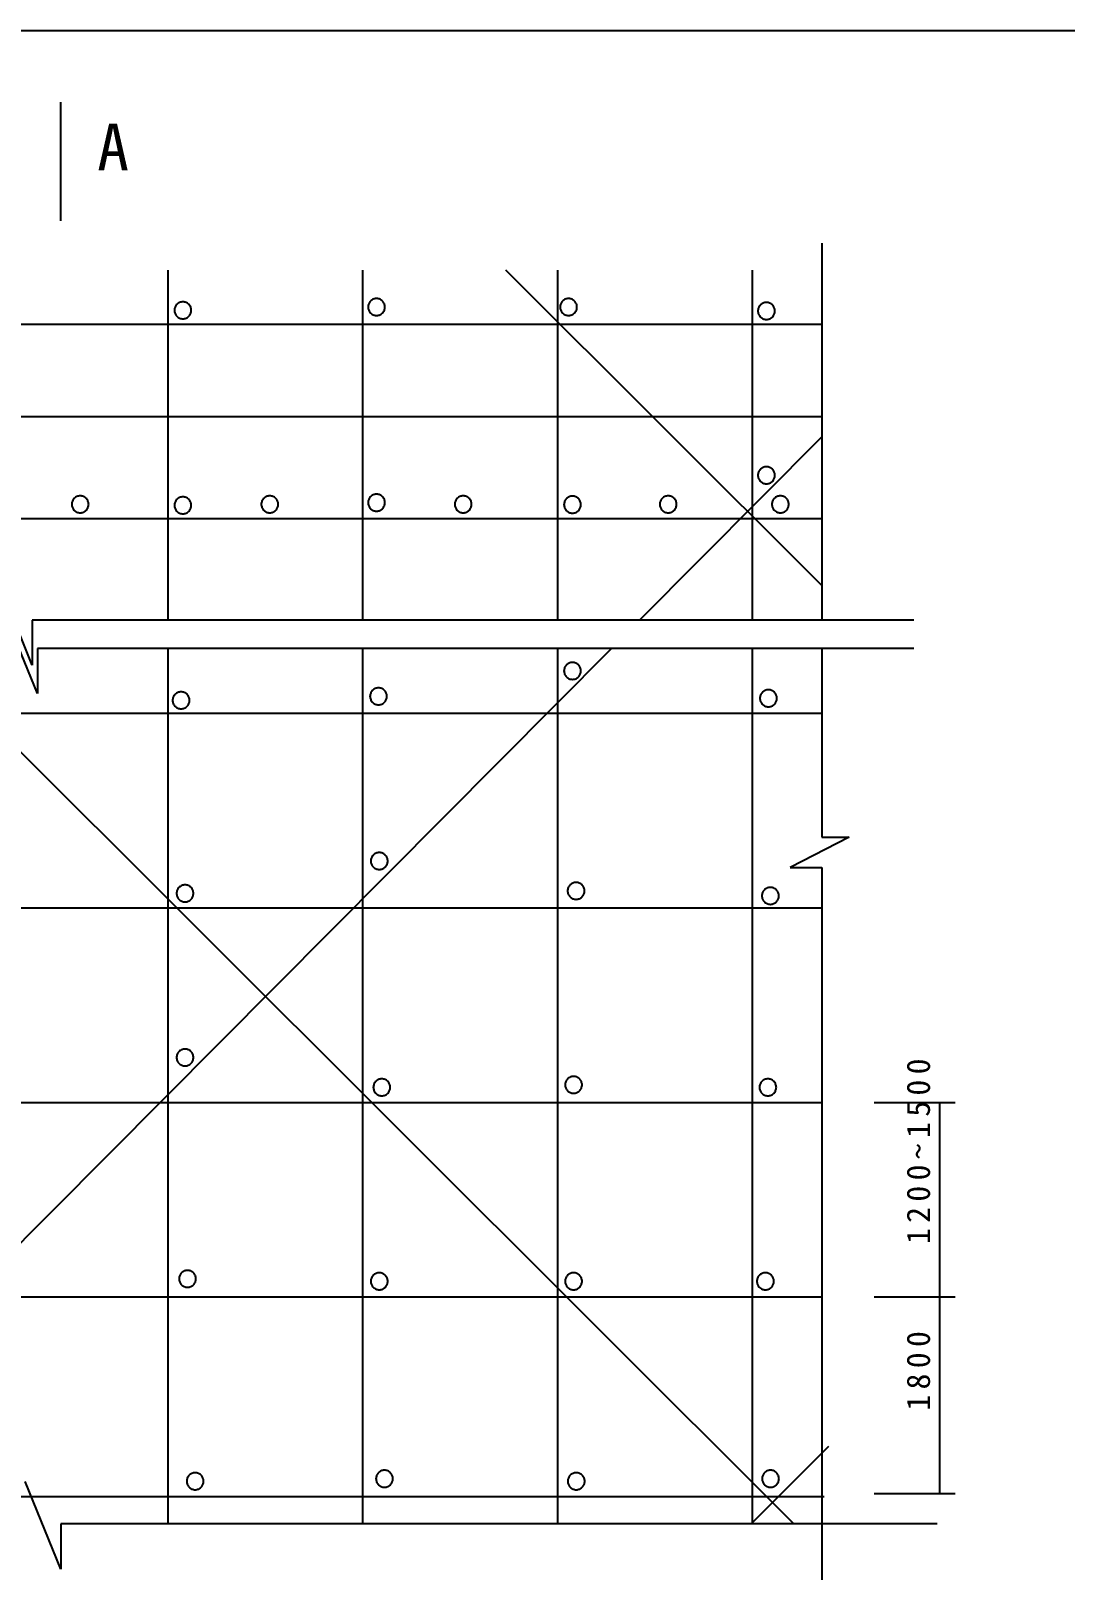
# Model space of a CAD drawing. Header units: metres. Extents: x 0 to 420, y 0 to 297.
# Drawn here: x 140.5 to 273.3, y 99.2 to 297 of the extents above; entities that cross this region are included whole.
import ezdxf

# ---------------------------------------------------------------- set-up
doc = ezdxf.new("R2010")
doc.units = ezdxf.units.M

msp = doc.modelspace()

# ---------------------------------------------------------------- linework, layer by layer
for p, q in [((420, 297), (0, 297)), ((144.26, 287.84), (144.26, 272.59)), ((242.05, 269.69), (242.05, 221.26)), ((158.08, 266.22), (158.08, 221.26)), ((183.09, 266.22), (183.09, 221.26)), ((242.05, 225.71), (201.5, 266.22)), ((208.1, 266.22), (208.1, 221.26)), ((233.11, 266.22), (233.11, 221.26)), ((18.59, 259.31), (242.05, 259.31)), ((18.59, 247.44), (242.05, 247.44)), ((218.64, 221.26), (242.05, 244.82)), ((18.59, 234.3), (242.05, 234.3)), ((140.63, 215.45), (136.08, 226.69)), ((141.32, 211.83), (136.76, 223.07)), ((253.89, 221.26), (140.63, 221.26)), ((140.63, 221.26), (140.63, 215.45)), ((238.46, 105.11), (125.63, 217.83)), ((103.43, 105.3), (215.04, 217.63)), ((253.89, 217.63), (141.32, 217.63)), ((141.32, 217.63), (141.32, 211.83)), ((158.08, 217.63), (158.08, 105.11)), ((183.09, 217.63), (183.09, 105.11)), ((208.1, 217.63), (208.1, 105.11)), ((233.11, 217.63), (233.11, 105.11)), ((242.05, 217.63), (242.05, 193.38)), ((18.59, 209.3), (242.05, 209.3)), ((245.58, 193.38), (238.02, 189.46)), ((242.05, 193.38), (245.58, 193.38)), ((238.02, 189.46), (242.05, 189.46)), ((242.05, 189.46), (242.05, 96.09)), ((18.59, 184.29), (242.05, 184.29)), ((18.59, 159.28), (242.05, 159.28)), ((248.81, 159.28), (259.21, 159.28)), ((257.21, 134.27), (257.21, 159.28)), ((18.59, 134.27), (242.05, 134.27)), ((248.81, 134.27), (259.21, 134.27)), ((248.81, 134.27), (259.21, 134.27)), ((257.21, 108.99), (257.21, 134.27)), ((233.01, 105.11), (242.95, 115.11)), ((144.32, 99.3), (139.76, 110.54)), ((248.81, 108.99), (259.21, 108.99)), ((18.94, 108.63), (242.39, 108.63)), ((256.89, 105.11), (144.32, 105.11)), ((144.32, 105.11), (144.32, 99.3))]:
    msp.add_line(p, q)
for points in [[(161.08, 261.08), (161.08, 261.18), (161.06, 261.29), (161.03, 261.39), (161, 261.49), (160.95, 261.59), (160.9, 261.68), (160.83, 261.77), (160.76, 261.84), (160.68, 261.92), (160.6, 261.98), (160.51, 262.04), (160.41, 262.08), (160.31, 262.12), (160.21, 262.14), (160.1, 262.16), (159.99, 262.16), (159.89, 262.16), (159.78, 262.14), (159.68, 262.12), (159.58, 262.08), (159.48, 262.04), (159.39, 261.98), (159.3, 261.92), (159.22, 261.84), (159.15, 261.77), (159.09, 261.68), (159.03, 261.59), (158.99, 261.49), (158.95, 261.39), (158.93, 261.29), (158.91, 261.18), (158.91, 261.08), (158.91, 260.97), (158.93, 260.86), (158.95, 260.76), (158.99, 260.66), (159.03, 260.56), (159.09, 260.47), (159.15, 260.39), (159.22, 260.31), (159.3, 260.23), (159.39, 260.17), (159.48, 260.12), (159.58, 260.07), (159.68, 260.03), (159.78, 260.01), (159.89, 259.99), (159.99, 259.99), (160.1, 259.99), (160.21, 260.01), (160.31, 260.03), (160.41, 260.07), (160.51, 260.12), (160.6, 260.17), (160.68, 260.23), (160.76, 260.31), (160.83, 260.39), (160.9, 260.47), (160.95, 260.56), (161, 260.66), (161.03, 260.76), (161.06, 260.86), (161.08, 260.97), (161.08, 261.08)], [(185.96, 261.49), (185.95, 261.6), (185.94, 261.71), (185.91, 261.81), (185.88, 261.91), (185.83, 262.01), (185.78, 262.1), (185.71, 262.18), (185.64, 262.26), (185.56, 262.34), (185.48, 262.4), (185.38, 262.45), (185.29, 262.5), (185.19, 262.54), (185.08, 262.56), (184.98, 262.58), (184.87, 262.58), (184.76, 262.58), (184.66, 262.56), (184.56, 262.54), (184.45, 262.5), (184.36, 262.45), (184.27, 262.4), (184.18, 262.34), (184.1, 262.26), (184.03, 262.18), (183.97, 262.1), (183.91, 262.01), (183.87, 261.91), (183.83, 261.81), (183.8, 261.71), (183.79, 261.6), (183.78, 261.49), (183.79, 261.39), (183.8, 261.28), (183.83, 261.18), (183.87, 261.08), (183.91, 260.98), (183.97, 260.89), (184.03, 260.8), (184.1, 260.73), (184.18, 260.65), (184.27, 260.59), (184.36, 260.54), (184.45, 260.49), (184.56, 260.45), (184.66, 260.43), (184.76, 260.41), (184.87, 260.41), (184.98, 260.41), (185.08, 260.43), (185.19, 260.45), (185.29, 260.49), (185.38, 260.54), (185.48, 260.59), (185.56, 260.65), (185.64, 260.73), (185.71, 260.8), (185.78, 260.89), (185.83, 260.98), (185.88, 261.08), (185.91, 261.18), (185.94, 261.28), (185.95, 261.39), (185.96, 261.49)], [(210.62, 261.49), (210.62, 261.6), (210.6, 261.71), (210.58, 261.81), (210.54, 261.91), (210.49, 262.01), (210.44, 262.1), (210.38, 262.18), (210.3, 262.26), (210.23, 262.34), (210.14, 262.4), (210.05, 262.45), (209.95, 262.5), (209.85, 262.54), (209.75, 262.56), (209.64, 262.58), (209.54, 262.58), (209.43, 262.58), (209.32, 262.56), (209.22, 262.54), (209.12, 262.5), (209.02, 262.45), (208.93, 262.4), (208.85, 262.34), (208.77, 262.26), (208.69, 262.18), (208.63, 262.1), (208.58, 262.01), (208.53, 261.91), (208.49, 261.81), (208.47, 261.71), (208.45, 261.6), (208.45, 261.49), (208.45, 261.39), (208.47, 261.28), (208.49, 261.18), (208.53, 261.08), (208.58, 260.98), (208.63, 260.89), (208.69, 260.8), (208.77, 260.73), (208.85, 260.65), (208.93, 260.59), (209.02, 260.54), (209.12, 260.49), (209.22, 260.45), (209.32, 260.43), (209.43, 260.41), (209.54, 260.41), (209.64, 260.41), (209.75, 260.43), (209.85, 260.45), (209.95, 260.49), (210.05, 260.54), (210.14, 260.59), (210.23, 260.65), (210.3, 260.73), (210.38, 260.8), (210.44, 260.89), (210.49, 260.98), (210.54, 261.08), (210.58, 261.18), (210.6, 261.28), (210.62, 261.39), (210.62, 261.49)], [(236.04, 260.99), (236.04, 261.1), (236.02, 261.2), (236, 261.31), (235.96, 261.41), (235.91, 261.5), (235.86, 261.6), (235.8, 261.68), (235.72, 261.76), (235.65, 261.83), (235.56, 261.9), (235.47, 261.95), (235.37, 262), (235.27, 262.03), (235.17, 262.06), (235.06, 262.07), (234.96, 262.08), (234.85, 262.07), (234.74, 262.06), (234.64, 262.03), (234.54, 262), (234.44, 261.95), (234.35, 261.9), (234.27, 261.83), (234.19, 261.76), (234.11, 261.68), (234.05, 261.6), (234, 261.5), (233.95, 261.41), (233.91, 261.31), (233.89, 261.2), (233.87, 261.1), (233.87, 260.99), (233.87, 260.89), (233.89, 260.78), (233.91, 260.68), (233.95, 260.58), (234, 260.48), (234.05, 260.39), (234.11, 260.3), (234.19, 260.22), (234.27, 260.15), (234.35, 260.09), (234.44, 260.03), (234.54, 259.99), (234.64, 259.95), (234.74, 259.93), (234.85, 259.91), (234.96, 259.9), (235.06, 259.91), (235.17, 259.93), (235.27, 259.95), (235.37, 259.99), (235.47, 260.03), (235.56, 260.09), (235.65, 260.15), (235.72, 260.22), (235.8, 260.3), (235.86, 260.39), (235.91, 260.48), (235.96, 260.58), (236, 260.68), (236.02, 260.78), (236.04, 260.89), (236.04, 260.99)], [(236.04, 239.87), (236.04, 239.98), (236.02, 240.09), (236, 240.19), (235.96, 240.29), (235.91, 240.39), (235.86, 240.48), (235.8, 240.56), (235.72, 240.64), (235.65, 240.71), (235.56, 240.78), (235.47, 240.83), (235.37, 240.88), (235.27, 240.91), (235.17, 240.94), (235.06, 240.96), (234.96, 240.96), (234.85, 240.96), (234.74, 240.94), (234.64, 240.91), (234.54, 240.88), (234.44, 240.83), (234.35, 240.78), (234.27, 240.71), (234.19, 240.64), (234.11, 240.56), (234.05, 240.48), (234, 240.39), (233.95, 240.29), (233.91, 240.19), (233.89, 240.09), (233.87, 239.98), (233.87, 239.87), (233.87, 239.77), (233.89, 239.66), (233.91, 239.56), (233.95, 239.46), (234, 239.36), (234.05, 239.27), (234.11, 239.18), (234.19, 239.1), (234.27, 239.03), (234.35, 238.97), (234.44, 238.91), (234.54, 238.87), (234.64, 238.83), (234.74, 238.81), (234.85, 238.79), (234.96, 238.79), (235.06, 238.79), (235.17, 238.81), (235.27, 238.83), (235.37, 238.87), (235.47, 238.91), (235.56, 238.97), (235.65, 239.03), (235.72, 239.1), (235.8, 239.18), (235.86, 239.27), (235.91, 239.36), (235.96, 239.46), (236, 239.56), (236.02, 239.66), (236.04, 239.77), (236.04, 239.87)], [(185.96, 236.35), (185.95, 236.46), (185.94, 236.57), (185.91, 236.67), (185.88, 236.77), (185.83, 236.87), (185.78, 236.96), (185.71, 237.04), (185.64, 237.12), (185.56, 237.19), (185.48, 237.26), (185.38, 237.31), (185.29, 237.36), (185.19, 237.39), (185.08, 237.42), (184.98, 237.44), (184.87, 237.44), (184.76, 237.44), (184.66, 237.42), (184.56, 237.39), (184.45, 237.36), (184.36, 237.31), (184.27, 237.26), (184.18, 237.19), (184.1, 237.12), (184.03, 237.04), (183.97, 236.96), (183.91, 236.87), (183.87, 236.77), (183.83, 236.67), (183.8, 236.57), (183.79, 236.46), (183.78, 236.35), (183.79, 236.25), (183.8, 236.14), (183.83, 236.04), (183.87, 235.94), (183.91, 235.84), (183.97, 235.75), (184.03, 235.66), (184.1, 235.58), (184.18, 235.51), (184.27, 235.45), (184.36, 235.39), (184.45, 235.35), (184.56, 235.31), (184.66, 235.29), (184.76, 235.27), (184.87, 235.27), (184.98, 235.27), (185.08, 235.29), (185.19, 235.31), (185.29, 235.35), (185.38, 235.39), (185.48, 235.45), (185.56, 235.51), (185.64, 235.58), (185.71, 235.66), (185.78, 235.75), (185.83, 235.84), (185.88, 235.94), (185.91, 236.04), (185.94, 236.14), (185.95, 236.25), (185.96, 236.35)], [(147.9, 236.15), (147.89, 236.25), (147.88, 236.36), (147.85, 236.46), (147.81, 236.56), (147.77, 236.66), (147.71, 236.75), (147.65, 236.84), (147.58, 236.91), (147.5, 236.99), (147.41, 237.05), (147.32, 237.1), (147.23, 237.15), (147.12, 237.19), (147.02, 237.21), (146.92, 237.23), (146.81, 237.23), (146.7, 237.23), (146.6, 237.21), (146.49, 237.19), (146.39, 237.15), (146.3, 237.1), (146.2, 237.05), (146.12, 236.99), (146.04, 236.91), (145.97, 236.84), (145.9, 236.75), (145.85, 236.66), (145.8, 236.56), (145.77, 236.46), (145.74, 236.36), (145.73, 236.25), (145.72, 236.15), (145.73, 236.04), (145.74, 235.93), (145.77, 235.83), (145.8, 235.73), (145.85, 235.63), (145.9, 235.54), (145.97, 235.45), (146.04, 235.38), (146.12, 235.3), (146.2, 235.24), (146.3, 235.19), (146.39, 235.14), (146.49, 235.1), (146.6, 235.08), (146.7, 235.06), (146.81, 235.06), (146.92, 235.06), (147.02, 235.08), (147.12, 235.1), (147.23, 235.14), (147.32, 235.19), (147.41, 235.24), (147.5, 235.3), (147.58, 235.38), (147.65, 235.45), (147.71, 235.54), (147.77, 235.63), (147.81, 235.73), (147.85, 235.83), (147.88, 235.93), (147.89, 236.04), (147.9, 236.15)], [(161.08, 236.01), (161.08, 236.12), (161.06, 236.22), (161.03, 236.33), (161, 236.43), (160.95, 236.52), (160.9, 236.62), (160.83, 236.7), (160.76, 236.78), (160.68, 236.85), (160.6, 236.92), (160.51, 236.97), (160.41, 237.02), (160.31, 237.05), (160.21, 237.08), (160.1, 237.09), (159.99, 237.1), (159.89, 237.09), (159.78, 237.08), (159.68, 237.05), (159.58, 237.02), (159.48, 236.97), (159.39, 236.92), (159.3, 236.85), (159.22, 236.78), (159.15, 236.7), (159.09, 236.62), (159.03, 236.52), (158.99, 236.43), (158.95, 236.33), (158.93, 236.22), (158.91, 236.12), (158.91, 236.01), (158.91, 235.9), (158.93, 235.8), (158.95, 235.7), (158.99, 235.6), (159.03, 235.5), (159.09, 235.41), (159.15, 235.32), (159.22, 235.24), (159.3, 235.17), (159.39, 235.11), (159.48, 235.05), (159.58, 235.01), (159.68, 234.97), (159.78, 234.94), (159.89, 234.93), (159.99, 234.92), (160.1, 234.93), (160.21, 234.94), (160.31, 234.97), (160.41, 235.01), (160.51, 235.05), (160.6, 235.11), (160.68, 235.17), (160.76, 235.24), (160.83, 235.32), (160.9, 235.41), (160.95, 235.5), (161, 235.6), (161.03, 235.7), (161.06, 235.8), (161.08, 235.9), (161.08, 236.01)], [(172.24, 236.15), (172.24, 236.25), (172.22, 236.36), (172.2, 236.46), (172.16, 236.56), (172.12, 236.66), (172.06, 236.75), (172, 236.84), (171.93, 236.91), (171.85, 236.99), (171.76, 237.05), (171.67, 237.1), (171.57, 237.15), (171.47, 237.19), (171.37, 237.21), (171.26, 237.23), (171.16, 237.23), (171.05, 237.23), (170.94, 237.21), (170.84, 237.19), (170.74, 237.15), (170.64, 237.1), (170.55, 237.05), (170.47, 236.99), (170.39, 236.91), (170.32, 236.84), (170.25, 236.75), (170.2, 236.66), (170.15, 236.56), (170.12, 236.46), (170.09, 236.36), (170.07, 236.25), (170.07, 236.15), (170.07, 236.04), (170.09, 235.93), (170.12, 235.83), (170.15, 235.73), (170.2, 235.63), (170.25, 235.54), (170.32, 235.45), (170.39, 235.38), (170.47, 235.3), (170.55, 235.24), (170.64, 235.19), (170.74, 235.14), (170.84, 235.1), (170.94, 235.08), (171.05, 235.06), (171.16, 235.06), (171.26, 235.06), (171.37, 235.08), (171.47, 235.1), (171.57, 235.14), (171.67, 235.19), (171.76, 235.24), (171.85, 235.3), (171.93, 235.38), (172, 235.45), (172.06, 235.54), (172.12, 235.63), (172.16, 235.73), (172.2, 235.83), (172.22, 235.93), (172.24, 236.04), (172.24, 236.15)], [(197.09, 236.15), (197.08, 236.25), (197.07, 236.36), (197.04, 236.46), (197.01, 236.56), (196.96, 236.66), (196.91, 236.75), (196.84, 236.84), (196.77, 236.91), (196.69, 236.99), (196.61, 237.05), (196.51, 237.1), (196.42, 237.15), (196.32, 237.19), (196.21, 237.21), (196.11, 237.23), (196, 237.23), (195.89, 237.23), (195.79, 237.21), (195.69, 237.19), (195.58, 237.15), (195.49, 237.1), (195.4, 237.05), (195.31, 236.99), (195.23, 236.91), (195.16, 236.84), (195.1, 236.75), (195.04, 236.66), (195, 236.56), (194.96, 236.46), (194.93, 236.36), (194.92, 236.25), (194.91, 236.15), (194.92, 236.04), (194.93, 235.93), (194.96, 235.83), (195, 235.73), (195.04, 235.63), (195.1, 235.54), (195.16, 235.45), (195.23, 235.38), (195.31, 235.3), (195.4, 235.24), (195.49, 235.19), (195.58, 235.14), (195.69, 235.1), (195.79, 235.08), (195.89, 235.06), (196, 235.06), (196.11, 235.06), (196.21, 235.08), (196.32, 235.1), (196.42, 235.14), (196.51, 235.19), (196.61, 235.24), (196.69, 235.3), (196.77, 235.38), (196.84, 235.45), (196.91, 235.54), (196.96, 235.63), (197.01, 235.73), (197.04, 235.83), (197.07, 235.93), (197.08, 236.04), (197.09, 236.15)], [(211.13, 236.1), (211.12, 236.21), (211.11, 236.31), (211.08, 236.42), (211.04, 236.52), (211, 236.62), (210.94, 236.71), (210.88, 236.79), (210.81, 236.87), (210.73, 236.94), (210.64, 237.01), (210.55, 237.06), (210.46, 237.11), (210.35, 237.14), (210.25, 237.17), (210.15, 237.18), (210.04, 237.19), (209.93, 237.18), (209.83, 237.17), (209.72, 237.14), (209.62, 237.11), (209.53, 237.06), (209.43, 237.01), (209.35, 236.94), (209.27, 236.87), (209.2, 236.79), (209.13, 236.71), (209.08, 236.62), (209.03, 236.52), (209, 236.42), (208.97, 236.31), (208.96, 236.21), (208.95, 236.1), (208.96, 236), (208.97, 235.89), (209, 235.79), (209.03, 235.69), (209.08, 235.59), (209.13, 235.5), (209.2, 235.41), (209.27, 235.33), (209.35, 235.26), (209.43, 235.2), (209.53, 235.14), (209.62, 235.1), (209.72, 235.06), (209.83, 235.04), (209.93, 235.02), (210.04, 235.01), (210.15, 235.02), (210.25, 235.04), (210.35, 235.06), (210.46, 235.1), (210.55, 235.14), (210.64, 235.2), (210.73, 235.26), (210.81, 235.33), (210.88, 235.41), (210.94, 235.5), (211, 235.59), (211.04, 235.69), (211.08, 235.79), (211.11, 235.89), (211.12, 236), (211.13, 236.1)], [(223.42, 236.15), (223.42, 236.25), (223.4, 236.36), (223.38, 236.46), (223.34, 236.56), (223.3, 236.66), (223.24, 236.75), (223.18, 236.84), (223.11, 236.91), (223.03, 236.99), (222.94, 237.05), (222.85, 237.1), (222.75, 237.15), (222.65, 237.19), (222.55, 237.21), (222.44, 237.23), (222.34, 237.23), (222.23, 237.23), (222.12, 237.21), (222.02, 237.19), (221.92, 237.15), (221.82, 237.1), (221.73, 237.05), (221.65, 236.99), (221.57, 236.91), (221.5, 236.84), (221.43, 236.75), (221.38, 236.66), (221.33, 236.56), (221.3, 236.46), (221.27, 236.36), (221.25, 236.25), (221.25, 236.15), (221.25, 236.04), (221.27, 235.93), (221.3, 235.83), (221.33, 235.73), (221.38, 235.63), (221.43, 235.54), (221.5, 235.45), (221.57, 235.38), (221.65, 235.3), (221.73, 235.24), (221.82, 235.19), (221.92, 235.14), (222.02, 235.1), (222.12, 235.08), (222.23, 235.06), (222.34, 235.06), (222.44, 235.06), (222.55, 235.08), (222.65, 235.1), (222.75, 235.14), (222.85, 235.19), (222.94, 235.24), (223.03, 235.3), (223.11, 235.38), (223.18, 235.45), (223.24, 235.54), (223.3, 235.63), (223.34, 235.73), (223.38, 235.83), (223.4, 235.93), (223.42, 236.04), (223.42, 236.15)], [(237.83, 236.15), (237.83, 236.25), (237.81, 236.36), (237.79, 236.46), (237.75, 236.56), (237.71, 236.66), (237.65, 236.75), (237.59, 236.84), (237.52, 236.91), (237.44, 236.99), (237.35, 237.05), (237.26, 237.1), (237.16, 237.15), (237.06, 237.19), (236.96, 237.21), (236.85, 237.23), (236.75, 237.23), (236.64, 237.23), (236.53, 237.21), (236.43, 237.19), (236.33, 237.15), (236.23, 237.1), (236.14, 237.05), (236.06, 236.99), (235.98, 236.91), (235.91, 236.84), (235.84, 236.75), (235.79, 236.66), (235.74, 236.56), (235.71, 236.46), (235.68, 236.36), (235.66, 236.25), (235.66, 236.15), (235.66, 236.04), (235.68, 235.93), (235.71, 235.83), (235.74, 235.73), (235.79, 235.63), (235.84, 235.54), (235.91, 235.45), (235.98, 235.38), (236.06, 235.3), (236.14, 235.24), (236.23, 235.19), (236.33, 235.14), (236.43, 235.1), (236.53, 235.08), (236.64, 235.06), (236.75, 235.06), (236.85, 235.06), (236.96, 235.08), (237.06, 235.1), (237.16, 235.14), (237.26, 235.19), (237.35, 235.24), (237.44, 235.3), (237.52, 235.38), (237.59, 235.45), (237.65, 235.54), (237.71, 235.63), (237.75, 235.73), (237.79, 235.83), (237.81, 235.93), (237.83, 236.04), (237.83, 236.15)], [(211.13, 214.73), (211.12, 214.84), (211.11, 214.94), (211.08, 215.05), (211.04, 215.15), (211, 215.25), (210.94, 215.34), (210.88, 215.42), (210.81, 215.5), (210.73, 215.57), (210.64, 215.64), (210.55, 215.69), (210.46, 215.74), (210.35, 215.77), (210.25, 215.8), (210.15, 215.82), (210.04, 215.82), (209.93, 215.82), (209.83, 215.8), (209.72, 215.77), (209.62, 215.74), (209.53, 215.69), (209.43, 215.64), (209.35, 215.57), (209.27, 215.5), (209.2, 215.42), (209.13, 215.34), (209.08, 215.25), (209.03, 215.15), (209, 215.05), (208.97, 214.94), (208.96, 214.84), (208.95, 214.73), (208.96, 214.63), (208.97, 214.52), (209, 214.42), (209.03, 214.32), (209.08, 214.22), (209.13, 214.13), (209.2, 214.04), (209.27, 213.96), (209.35, 213.89), (209.43, 213.83), (209.53, 213.77), (209.62, 213.73), (209.72, 213.69), (209.83, 213.67), (209.93, 213.65), (210.04, 213.64), (210.15, 213.65), (210.25, 213.67), (210.35, 213.69), (210.46, 213.73), (210.55, 213.77), (210.64, 213.83), (210.73, 213.89), (210.81, 213.96), (210.88, 214.04), (210.94, 214.13), (211, 214.22), (211.04, 214.32), (211.08, 214.42), (211.11, 214.52), (211.12, 214.63), (211.13, 214.73)], [(160.85, 210.95), (160.85, 211.05), (160.83, 211.16), (160.8, 211.26), (160.77, 211.36), (160.72, 211.46), (160.67, 211.55), (160.6, 211.64), (160.53, 211.72), (160.45, 211.79), (160.37, 211.85), (160.28, 211.91), (160.18, 211.95), (160.08, 211.99), (159.98, 212.01), (159.87, 212.03), (159.76, 212.03), (159.66, 212.03), (159.55, 212.01), (159.45, 211.99), (159.35, 211.95), (159.25, 211.91), (159.16, 211.85), (159.07, 211.79), (158.99, 211.72), (158.92, 211.64), (158.86, 211.55), (158.8, 211.46), (158.76, 211.36), (158.72, 211.26), (158.7, 211.16), (158.68, 211.05), (158.68, 210.95), (158.68, 210.84), (158.7, 210.73), (158.72, 210.63), (158.76, 210.53), (158.8, 210.43), (158.86, 210.34), (158.92, 210.26), (158.99, 210.18), (159.07, 210.11), (159.16, 210.04), (159.25, 209.99), (159.35, 209.94), (159.45, 209.91), (159.55, 209.88), (159.66, 209.86), (159.76, 209.86), (159.87, 209.86), (159.98, 209.88), (160.08, 209.91), (160.18, 209.94), (160.28, 209.99), (160.37, 210.04), (160.45, 210.11), (160.53, 210.18), (160.6, 210.26), (160.67, 210.34), (160.72, 210.43), (160.77, 210.53), (160.8, 210.63), (160.83, 210.73), (160.85, 210.84), (160.85, 210.95)], [(186.21, 211.46), (186.21, 211.57), (186.19, 211.68), (186.16, 211.78), (186.13, 211.88), (186.08, 211.98), (186.03, 212.07), (185.96, 212.15), (185.89, 212.23), (185.81, 212.31), (185.73, 212.37), (185.64, 212.42), (185.54, 212.47), (185.44, 212.51), (185.33, 212.53), (185.23, 212.55), (185.12, 212.55), (185.02, 212.55), (184.91, 212.53), (184.81, 212.51), (184.71, 212.47), (184.61, 212.42), (184.52, 212.37), (184.43, 212.31), (184.35, 212.23), (184.28, 212.15), (184.22, 212.07), (184.16, 211.98), (184.12, 211.88), (184.08, 211.78), (184.06, 211.68), (184.04, 211.57), (184.03, 211.46), (184.04, 211.36), (184.06, 211.25), (184.08, 211.15), (184.12, 211.05), (184.16, 210.95), (184.22, 210.86), (184.28, 210.77), (184.35, 210.7), (184.43, 210.62), (184.52, 210.56), (184.61, 210.5), (184.71, 210.46), (184.81, 210.42), (184.91, 210.4), (185.02, 210.38), (185.12, 210.38), (185.23, 210.38), (185.33, 210.4), (185.44, 210.42), (185.54, 210.46), (185.64, 210.5), (185.73, 210.56), (185.81, 210.62), (185.89, 210.7), (185.96, 210.77), (186.03, 210.86), (186.08, 210.95), (186.13, 211.05), (186.16, 211.15), (186.19, 211.25), (186.21, 211.36), (186.21, 211.46)], [(236.29, 211.21), (236.29, 211.32), (236.27, 211.43), (236.25, 211.53), (236.21, 211.63), (236.17, 211.73), (236.11, 211.82), (236.05, 211.9), (235.98, 211.98), (235.9, 212.05), (235.81, 212.12), (235.72, 212.17), (235.62, 212.22), (235.52, 212.25), (235.42, 212.28), (235.31, 212.3), (235.21, 212.3), (235.1, 212.3), (234.99, 212.28), (234.89, 212.25), (234.79, 212.22), (234.69, 212.17), (234.6, 212.12), (234.52, 212.05), (234.44, 211.98), (234.37, 211.9), (234.3, 211.82), (234.25, 211.73), (234.2, 211.63), (234.17, 211.53), (234.14, 211.43), (234.12, 211.32), (234.12, 211.21), (234.12, 211.11), (234.14, 211), (234.17, 210.9), (234.2, 210.8), (234.25, 210.7), (234.3, 210.61), (234.37, 210.52), (234.44, 210.44), (234.52, 210.37), (234.6, 210.31), (234.69, 210.25), (234.79, 210.21), (234.89, 210.17), (234.99, 210.15), (235.1, 210.13), (235.21, 210.13), (235.31, 210.13), (235.42, 210.15), (235.52, 210.17), (235.62, 210.21), (235.72, 210.25), (235.81, 210.31), (235.9, 210.37), (235.98, 210.44), (236.05, 210.52), (236.11, 210.61), (236.17, 210.7), (236.21, 210.8), (236.25, 210.9), (236.27, 211), (236.29, 211.11), (236.29, 211.21)], [(186.32, 190.29), (186.31, 190.4), (186.3, 190.51), (186.27, 190.61), (186.23, 190.71), (186.19, 190.81), (186.13, 190.9), (186.07, 190.98), (186, 191.06), (185.92, 191.14), (185.83, 191.2), (185.74, 191.25), (185.65, 191.3), (185.55, 191.34), (185.44, 191.36), (185.34, 191.38), (185.23, 191.38), (185.12, 191.38), (185.02, 191.36), (184.91, 191.34), (184.81, 191.3), (184.72, 191.25), (184.62, 191.2), (184.54, 191.14), (184.46, 191.06), (184.39, 190.98), (184.32, 190.9), (184.27, 190.81), (184.22, 190.71), (184.19, 190.61), (184.16, 190.51), (184.15, 190.4), (184.14, 190.29), (184.15, 190.19), (184.16, 190.08), (184.19, 189.98), (184.22, 189.88), (184.27, 189.78), (184.32, 189.69), (184.39, 189.6), (184.46, 189.53), (184.54, 189.45), (184.62, 189.39), (184.72, 189.34), (184.81, 189.29), (184.91, 189.25), (185.02, 189.23), (185.12, 189.21), (185.23, 189.21), (185.34, 189.21), (185.44, 189.23), (185.55, 189.25), (185.65, 189.29), (185.74, 189.34), (185.83, 189.39), (185.92, 189.45), (186, 189.53), (186.07, 189.6), (186.13, 189.69), (186.19, 189.78), (186.23, 189.88), (186.27, 189.98), (186.3, 190.08), (186.31, 190.19), (186.32, 190.29)], [(161.36, 186.14), (161.36, 186.25), (161.34, 186.35), (161.32, 186.46), (161.28, 186.56), (161.23, 186.65), (161.18, 186.74), (161.12, 186.83), (161.04, 186.91), (160.96, 186.98), (160.88, 187.04), (160.79, 187.1), (160.69, 187.14), (160.59, 187.18), (160.49, 187.21), (160.38, 187.22), (160.27, 187.23), (160.17, 187.22), (160.06, 187.21), (159.96, 187.18), (159.86, 187.14), (159.76, 187.1), (159.67, 187.04), (159.58, 186.98), (159.51, 186.91), (159.43, 186.83), (159.37, 186.74), (159.32, 186.65), (159.27, 186.56), (159.23, 186.46), (159.21, 186.35), (159.19, 186.25), (159.19, 186.14), (159.19, 186.03), (159.21, 185.93), (159.23, 185.82), (159.27, 185.72), (159.32, 185.63), (159.37, 185.54), (159.43, 185.45), (159.51, 185.37), (159.58, 185.3), (159.67, 185.24), (159.76, 185.18), (159.86, 185.14), (159.96, 185.1), (160.06, 185.07), (160.17, 185.06), (160.27, 185.05), (160.38, 185.06), (160.49, 185.07), (160.59, 185.1), (160.69, 185.14), (160.79, 185.18), (160.88, 185.24), (160.96, 185.3), (161.04, 185.37), (161.12, 185.45), (161.18, 185.54), (161.23, 185.63), (161.28, 185.72), (161.32, 185.82), (161.34, 185.93), (161.36, 186.03), (161.36, 186.14)], [(211.59, 186.46), (211.59, 186.57), (211.57, 186.67), (211.54, 186.78), (211.51, 186.88), (211.46, 186.97), (211.41, 187.06), (211.34, 187.15), (211.27, 187.23), (211.19, 187.3), (211.11, 187.36), (211.02, 187.42), (210.92, 187.46), (210.82, 187.5), (210.72, 187.53), (210.61, 187.54), (210.5, 187.55), (210.4, 187.54), (210.29, 187.53), (210.19, 187.5), (210.09, 187.46), (209.99, 187.42), (209.9, 187.36), (209.81, 187.3), (209.73, 187.23), (209.66, 187.15), (209.6, 187.06), (209.54, 186.97), (209.5, 186.88), (209.46, 186.78), (209.44, 186.67), (209.42, 186.57), (209.42, 186.46), (209.42, 186.35), (209.44, 186.25), (209.46, 186.14), (209.5, 186.04), (209.54, 185.95), (209.6, 185.86), (209.66, 185.77), (209.73, 185.69), (209.81, 185.62), (209.9, 185.56), (209.99, 185.5), (210.09, 185.45), (210.19, 185.42), (210.29, 185.39), (210.4, 185.38), (210.5, 185.37), (210.61, 185.38), (210.72, 185.39), (210.82, 185.42), (210.92, 185.45), (211.02, 185.5), (211.11, 185.56), (211.19, 185.62), (211.27, 185.69), (211.34, 185.77), (211.41, 185.86), (211.46, 185.95), (211.51, 186.04), (211.54, 186.14), (211.57, 186.25), (211.59, 186.35), (211.59, 186.46)], [(236.55, 185.82), (236.54, 185.93), (236.53, 186.03), (236.5, 186.14), (236.46, 186.24), (236.42, 186.33), (236.36, 186.42), (236.3, 186.51), (236.23, 186.59), (236.15, 186.66), (236.06, 186.72), (235.97, 186.78), (235.87, 186.83), (235.77, 186.86), (235.67, 186.89), (235.57, 186.9), (235.46, 186.91), (235.35, 186.9), (235.25, 186.89), (235.14, 186.86), (235.04, 186.83), (234.95, 186.78), (234.85, 186.72), (234.77, 186.66), (234.69, 186.59), (234.62, 186.51), (234.55, 186.42), (234.5, 186.33), (234.45, 186.24), (234.42, 186.14), (234.39, 186.03), (234.38, 185.93), (234.37, 185.82), (234.38, 185.71), (234.39, 185.61), (234.42, 185.5), (234.45, 185.4), (234.5, 185.31), (234.55, 185.22), (234.62, 185.13), (234.69, 185.05), (234.77, 184.98), (234.85, 184.92), (234.95, 184.86), (235.04, 184.82), (235.14, 184.78), (235.25, 184.75), (235.35, 184.74), (235.46, 184.73), (235.57, 184.74), (235.67, 184.75), (235.77, 184.78), (235.87, 184.82), (235.97, 184.86), (236.06, 184.92), (236.15, 184.98), (236.23, 185.05), (236.3, 185.13), (236.36, 185.22), (236.42, 185.31), (236.46, 185.4), (236.5, 185.5), (236.53, 185.61), (236.54, 185.71), (236.55, 185.82)], [(161.36, 165.05), (161.36, 165.15), (161.34, 165.26), (161.32, 165.36), (161.28, 165.46), (161.23, 165.56), (161.18, 165.65), (161.12, 165.74), (161.04, 165.82), (160.96, 165.89), (160.88, 165.95), (160.79, 166.01), (160.69, 166.05), (160.59, 166.09), (160.49, 166.11), (160.38, 166.13), (160.27, 166.13), (160.17, 166.13), (160.06, 166.11), (159.96, 166.09), (159.86, 166.05), (159.76, 166.01), (159.67, 165.95), (159.58, 165.89), (159.51, 165.82), (159.43, 165.74), (159.37, 165.65), (159.32, 165.56), (159.27, 165.46), (159.23, 165.36), (159.21, 165.26), (159.19, 165.15), (159.19, 165.05), (159.19, 164.94), (159.21, 164.83), (159.23, 164.73), (159.27, 164.63), (159.32, 164.53), (159.37, 164.44), (159.43, 164.36), (159.51, 164.28), (159.58, 164.21), (159.67, 164.14), (159.76, 164.09), (159.86, 164.04), (159.96, 164.01), (160.06, 163.98), (160.17, 163.96), (160.27, 163.96), (160.38, 163.96), (160.49, 163.98), (160.59, 164.01), (160.69, 164.04), (160.79, 164.09), (160.88, 164.14), (160.96, 164.21), (161.04, 164.28), (161.12, 164.36), (161.18, 164.44), (161.23, 164.53), (161.28, 164.63), (161.32, 164.73), (161.34, 164.83), (161.36, 164.94), (161.36, 165.05)], [(186.64, 161.21), (186.63, 161.32), (186.62, 161.42), (186.59, 161.53), (186.55, 161.63), (186.51, 161.72), (186.45, 161.82), (186.39, 161.9), (186.32, 161.98), (186.24, 162.05), (186.15, 162.12), (186.06, 162.17), (185.97, 162.22), (185.86, 162.25), (185.76, 162.28), (185.66, 162.29), (185.55, 162.3), (185.44, 162.29), (185.34, 162.28), (185.23, 162.25), (185.13, 162.22), (185.04, 162.17), (184.94, 162.12), (184.86, 162.05), (184.78, 161.98), (184.71, 161.9), (184.64, 161.82), (184.59, 161.72), (184.54, 161.63), (184.51, 161.53), (184.48, 161.42), (184.47, 161.32), (184.46, 161.21), (184.47, 161.11), (184.48, 161), (184.51, 160.9), (184.54, 160.8), (184.59, 160.7), (184.64, 160.61), (184.71, 160.52), (184.78, 160.44), (184.86, 160.37), (184.94, 160.31), (185.04, 160.25), (185.13, 160.21), (185.23, 160.17), (185.34, 160.15), (185.44, 160.13), (185.55, 160.12), (185.66, 160.13), (185.76, 160.15), (185.86, 160.17), (185.97, 160.21), (186.06, 160.25), (186.15, 160.31), (186.24, 160.37), (186.32, 160.44), (186.39, 160.52), (186.45, 160.61), (186.51, 160.7), (186.55, 160.8), (186.59, 160.9), (186.62, 161), (186.63, 161.11), (186.64, 161.21)], [(211.27, 161.53), (211.27, 161.64), (211.25, 161.74), (211.22, 161.85), (211.19, 161.95), (211.14, 162.04), (211.09, 162.14), (211.02, 162.22), (210.95, 162.3), (210.87, 162.37), (210.79, 162.44), (210.7, 162.49), (210.6, 162.54), (210.5, 162.57), (210.4, 162.6), (210.29, 162.61), (210.18, 162.62), (210.08, 162.61), (209.97, 162.6), (209.87, 162.57), (209.77, 162.54), (209.67, 162.49), (209.58, 162.44), (209.49, 162.37), (209.41, 162.3), (209.34, 162.22), (209.28, 162.14), (209.22, 162.04), (209.18, 161.95), (209.14, 161.85), (209.12, 161.74), (209.1, 161.64), (209.1, 161.53), (209.1, 161.43), (209.12, 161.32), (209.14, 161.22), (209.18, 161.12), (209.22, 161.02), (209.28, 160.93), (209.34, 160.84), (209.41, 160.76), (209.49, 160.69), (209.58, 160.63), (209.67, 160.57), (209.77, 160.53), (209.87, 160.49), (209.97, 160.46), (210.08, 160.45), (210.18, 160.44), (210.29, 160.45), (210.4, 160.46), (210.5, 160.49), (210.6, 160.53), (210.7, 160.57), (210.79, 160.63), (210.87, 160.69), (210.95, 160.76), (211.02, 160.84), (211.09, 160.93), (211.14, 161.02), (211.19, 161.12), (211.22, 161.22), (211.25, 161.32), (211.27, 161.43), (211.27, 161.53)], [(236.23, 161.21), (236.22, 161.32), (236.21, 161.42), (236.18, 161.53), (236.14, 161.63), (236.1, 161.72), (236.04, 161.82), (235.98, 161.9), (235.91, 161.98), (235.83, 162.05), (235.74, 162.12), (235.65, 162.17), (235.56, 162.22), (235.45, 162.25), (235.35, 162.28), (235.25, 162.29), (235.14, 162.3), (235.03, 162.29), (234.93, 162.28), (234.82, 162.25), (234.72, 162.22), (234.63, 162.17), (234.53, 162.12), (234.45, 162.05), (234.37, 161.98), (234.3, 161.9), (234.23, 161.82), (234.18, 161.72), (234.13, 161.63), (234.1, 161.53), (234.07, 161.42), (234.06, 161.32), (234.05, 161.21), (234.06, 161.11), (234.07, 161), (234.1, 160.9), (234.13, 160.8), (234.18, 160.7), (234.23, 160.61), (234.3, 160.52), (234.37, 160.44), (234.45, 160.37), (234.53, 160.31), (234.63, 160.25), (234.72, 160.21), (234.82, 160.17), (234.93, 160.15), (235.03, 160.13), (235.14, 160.12), (235.25, 160.13), (235.35, 160.15), (235.45, 160.17), (235.56, 160.21), (235.65, 160.25), (235.74, 160.31), (235.83, 160.37), (235.91, 160.44), (235.98, 160.52), (236.04, 160.61), (236.1, 160.7), (236.14, 160.8), (236.18, 160.9), (236.21, 161), (236.22, 161.11), (236.23, 161.21)], [(161.68, 136.6), (161.68, 136.71), (161.66, 136.82), (161.64, 136.92), (161.6, 137.02), (161.55, 137.12), (161.5, 137.21), (161.44, 137.29), (161.36, 137.37), (161.28, 137.44), (161.2, 137.51), (161.11, 137.56), (161.01, 137.61), (160.91, 137.64), (160.81, 137.67), (160.7, 137.69), (160.59, 137.69), (160.49, 137.69), (160.38, 137.67), (160.28, 137.64), (160.18, 137.61), (160.08, 137.56), (159.99, 137.51), (159.9, 137.44), (159.83, 137.37), (159.75, 137.29), (159.69, 137.21), (159.64, 137.12), (159.59, 137.02), (159.55, 136.92), (159.53, 136.82), (159.51, 136.71), (159.51, 136.6), (159.51, 136.5), (159.53, 136.39), (159.55, 136.29), (159.59, 136.19), (159.64, 136.09), (159.69, 136), (159.75, 135.91), (159.83, 135.83), (159.9, 135.76), (159.99, 135.7), (160.08, 135.64), (160.18, 135.6), (160.28, 135.56), (160.38, 135.54), (160.49, 135.52), (160.59, 135.52), (160.7, 135.52), (160.81, 135.54), (160.91, 135.56), (161.01, 135.6), (161.11, 135.64), (161.2, 135.7), (161.28, 135.76), (161.36, 135.83), (161.44, 135.91), (161.5, 136), (161.55, 136.09), (161.6, 136.19), (161.64, 136.29), (161.66, 136.39), (161.68, 136.5), (161.68, 136.6)], [(186.32, 136.28), (186.31, 136.39), (186.3, 136.5), (186.27, 136.6), (186.23, 136.7), (186.19, 136.8), (186.13, 136.89), (186.07, 136.97), (186, 137.05), (185.92, 137.13), (185.83, 137.19), (185.74, 137.24), (185.65, 137.29), (185.55, 137.33), (185.44, 137.35), (185.34, 137.37), (185.23, 137.37), (185.12, 137.37), (185.02, 137.35), (184.91, 137.33), (184.81, 137.29), (184.72, 137.24), (184.62, 137.19), (184.54, 137.13), (184.46, 137.05), (184.39, 136.97), (184.32, 136.89), (184.27, 136.8), (184.22, 136.7), (184.19, 136.6), (184.16, 136.5), (184.15, 136.39), (184.14, 136.28), (184.15, 136.18), (184.16, 136.07), (184.19, 135.97), (184.22, 135.87), (184.27, 135.77), (184.32, 135.68), (184.39, 135.59), (184.46, 135.52), (184.54, 135.44), (184.62, 135.38), (184.72, 135.32), (184.81, 135.28), (184.91, 135.24), (185.02, 135.22), (185.12, 135.2), (185.23, 135.2), (185.34, 135.2), (185.44, 135.22), (185.55, 135.24), (185.65, 135.28), (185.74, 135.32), (185.83, 135.38), (185.92, 135.44), (186, 135.52), (186.07, 135.59), (186.13, 135.68), (186.19, 135.77), (186.23, 135.87), (186.27, 135.97), (186.3, 136.07), (186.31, 136.18), (186.32, 136.28)], [(211.27, 136.28), (211.27, 136.39), (211.25, 136.5), (211.22, 136.6), (211.19, 136.7), (211.14, 136.8), (211.09, 136.89), (211.02, 136.97), (210.95, 137.05), (210.87, 137.13), (210.79, 137.19), (210.7, 137.24), (210.6, 137.29), (210.5, 137.33), (210.4, 137.35), (210.29, 137.37), (210.18, 137.37), (210.08, 137.37), (209.97, 137.35), (209.87, 137.33), (209.77, 137.29), (209.67, 137.24), (209.58, 137.19), (209.49, 137.13), (209.41, 137.05), (209.34, 136.97), (209.28, 136.89), (209.22, 136.8), (209.18, 136.7), (209.14, 136.6), (209.12, 136.5), (209.1, 136.39), (209.1, 136.28), (209.1, 136.18), (209.12, 136.07), (209.14, 135.97), (209.18, 135.87), (209.22, 135.77), (209.28, 135.68), (209.34, 135.59), (209.41, 135.52), (209.49, 135.44), (209.58, 135.38), (209.67, 135.32), (209.77, 135.28), (209.87, 135.24), (209.97, 135.22), (210.08, 135.2), (210.18, 135.2), (210.29, 135.2), (210.4, 135.22), (210.5, 135.24), (210.6, 135.28), (210.7, 135.32), (210.79, 135.38), (210.87, 135.44), (210.95, 135.52), (211.02, 135.59), (211.09, 135.68), (211.14, 135.77), (211.19, 135.87), (211.22, 135.97), (211.25, 136.07), (211.27, 136.18), (211.27, 136.28)], [(235.91, 136.28), (235.9, 136.39), (235.89, 136.5), (235.86, 136.6), (235.82, 136.7), (235.78, 136.8), (235.72, 136.89), (235.66, 136.97), (235.59, 137.05), (235.51, 137.13), (235.42, 137.19), (235.33, 137.24), (235.24, 137.29), (235.13, 137.33), (235.03, 137.35), (234.93, 137.37), (234.82, 137.37), (234.71, 137.37), (234.61, 137.35), (234.5, 137.33), (234.4, 137.29), (234.31, 137.24), (234.21, 137.19), (234.13, 137.13), (234.05, 137.05), (233.98, 136.97), (233.91, 136.89), (233.86, 136.8), (233.81, 136.7), (233.78, 136.6), (233.75, 136.5), (233.74, 136.39), (233.73, 136.28), (233.74, 136.18), (233.75, 136.07), (233.78, 135.97), (233.81, 135.87), (233.86, 135.77), (233.91, 135.68), (233.98, 135.59), (234.05, 135.52), (234.13, 135.44), (234.21, 135.38), (234.31, 135.32), (234.4, 135.28), (234.5, 135.24), (234.61, 135.22), (234.71, 135.2), (234.82, 135.2), (234.93, 135.2), (235.03, 135.22), (235.13, 135.24), (235.24, 135.28), (235.33, 135.32), (235.42, 135.38), (235.51, 135.44), (235.59, 135.52), (235.66, 135.59), (235.72, 135.68), (235.78, 135.77), (235.82, 135.87), (235.86, 135.97), (235.89, 136.07), (235.9, 136.18), (235.91, 136.28)], [(162.66, 110.59), (162.66, 110.69), (162.64, 110.8), (162.62, 110.9), (162.58, 111), (162.54, 111.1), (162.48, 111.19), (162.42, 111.28), (162.34, 111.36), (162.27, 111.43), (162.18, 111.49), (162.09, 111.55), (161.99, 111.59), (161.89, 111.63), (161.79, 111.65), (161.68, 111.67), (161.58, 111.67), (161.47, 111.67), (161.36, 111.65), (161.26, 111.63), (161.16, 111.59), (161.06, 111.55), (160.97, 111.49), (160.89, 111.43), (160.81, 111.36), (160.74, 111.28), (160.67, 111.19), (160.62, 111.1), (160.57, 111), (160.53, 110.9), (160.51, 110.8), (160.49, 110.69), (160.49, 110.59), (160.49, 110.48), (160.51, 110.37), (160.53, 110.27), (160.57, 110.17), (160.62, 110.07), (160.67, 109.98), (160.74, 109.9), (160.81, 109.82), (160.89, 109.75), (160.97, 109.68), (161.06, 109.63), (161.16, 109.58), (161.26, 109.55), (161.36, 109.52), (161.47, 109.5), (161.58, 109.5), (161.68, 109.5), (161.79, 109.52), (161.89, 109.55), (161.99, 109.58), (162.09, 109.63), (162.18, 109.68), (162.27, 109.75), (162.34, 109.82), (162.42, 109.9), (162.48, 109.98), (162.54, 110.07), (162.58, 110.17), (162.62, 110.27), (162.64, 110.37), (162.66, 110.48), (162.66, 110.59)], [(186.98, 110.91), (186.97, 111.01), (186.96, 111.12), (186.93, 111.22), (186.9, 111.32), (186.85, 111.42), (186.8, 111.51), (186.73, 111.6), (186.66, 111.68), (186.58, 111.75), (186.5, 111.81), (186.4, 111.87), (186.31, 111.91), (186.21, 111.95), (186.1, 111.97), (186, 111.99), (185.89, 111.99), (185.78, 111.99), (185.68, 111.97), (185.57, 111.95), (185.47, 111.91), (185.38, 111.87), (185.29, 111.81), (185.2, 111.75), (185.12, 111.68), (185.05, 111.6), (184.99, 111.51), (184.93, 111.42), (184.89, 111.32), (184.85, 111.22), (184.82, 111.12), (184.81, 111.01), (184.8, 110.91), (184.81, 110.8), (184.82, 110.69), (184.85, 110.59), (184.89, 110.49), (184.93, 110.39), (184.99, 110.3), (185.05, 110.22), (185.12, 110.14), (185.2, 110.07), (185.29, 110), (185.38, 109.95), (185.47, 109.9), (185.57, 109.87), (185.68, 109.84), (185.78, 109.82), (185.89, 109.82), (186, 109.82), (186.1, 109.84), (186.21, 109.87), (186.31, 109.9), (186.4, 109.95), (186.5, 110), (186.58, 110.07), (186.66, 110.14), (186.73, 110.22), (186.8, 110.3), (186.85, 110.39), (186.9, 110.49), (186.93, 110.59), (186.96, 110.69), (186.97, 110.8), (186.98, 110.91)], [(211.61, 110.59), (211.61, 110.69), (211.59, 110.8), (211.57, 110.9), (211.53, 111), (211.48, 111.1), (211.43, 111.19), (211.37, 111.28), (211.29, 111.36), (211.22, 111.43), (211.13, 111.49), (211.04, 111.55), (210.94, 111.59), (210.84, 111.63), (210.74, 111.65), (210.63, 111.67), (210.53, 111.67), (210.42, 111.67), (210.31, 111.65), (210.21, 111.63), (210.11, 111.59), (210.01, 111.55), (209.92, 111.49), (209.84, 111.43), (209.76, 111.36), (209.68, 111.28), (209.62, 111.19), (209.57, 111.1), (209.52, 111), (209.48, 110.9), (209.46, 110.8), (209.44, 110.69), (209.44, 110.59), (209.44, 110.48), (209.46, 110.37), (209.48, 110.27), (209.52, 110.17), (209.57, 110.07), (209.62, 109.98), (209.68, 109.9), (209.76, 109.82), (209.84, 109.75), (209.92, 109.68), (210.01, 109.63), (210.11, 109.58), (210.21, 109.55), (210.31, 109.52), (210.42, 109.5), (210.53, 109.5), (210.63, 109.5), (210.74, 109.52), (210.84, 109.55), (210.94, 109.58), (211.04, 109.63), (211.13, 109.68), (211.22, 109.75), (211.29, 109.82), (211.37, 109.9), (211.43, 109.98), (211.48, 110.07), (211.53, 110.17), (211.57, 110.27), (211.59, 110.37), (211.61, 110.48), (211.61, 110.59)], [(236.57, 110.91), (236.56, 111.01), (236.55, 111.12), (236.52, 111.22), (236.49, 111.32), (236.44, 111.42), (236.38, 111.51), (236.32, 111.6), (236.25, 111.68), (236.17, 111.75), (236.08, 111.81), (235.99, 111.87), (235.9, 111.91), (235.8, 111.95), (235.69, 111.97), (235.59, 111.99), (235.48, 111.99), (235.37, 111.99), (235.27, 111.97), (235.16, 111.95), (235.06, 111.91), (234.97, 111.87), (234.88, 111.81), (234.79, 111.75), (234.71, 111.68), (234.64, 111.6), (234.58, 111.51), (234.52, 111.42), (234.48, 111.32), (234.44, 111.22), (234.41, 111.12), (234.4, 111.01), (234.39, 110.91), (234.4, 110.8), (234.41, 110.69), (234.44, 110.59), (234.48, 110.49), (234.52, 110.39), (234.58, 110.3), (234.64, 110.22), (234.71, 110.14), (234.79, 110.07), (234.88, 110), (234.97, 109.95), (235.06, 109.9), (235.16, 109.87), (235.27, 109.84), (235.37, 109.82), (235.48, 109.82), (235.59, 109.82), (235.69, 109.84), (235.8, 109.87), (235.9, 109.9), (235.99, 109.95), (236.08, 110), (236.17, 110.07), (236.25, 110.14), (236.32, 110.22), (236.38, 110.3), (236.44, 110.39), (236.49, 110.49), (236.52, 110.59), (236.55, 110.69), (236.56, 110.8), (236.57, 110.91)]]:
    msp.add_lwpolyline(points)

# ---------------------------------------------------------------- texts
msp.add_text('A', height=6).set_placement((148.99, 279.07))
for s, p in [('0', (255.96, 162.88)), ('0', (255.96, 160.15)), ('5', (255.96, 157.43)), ('1', (255.96, 154.7)), ('~', (255.96, 151.97)), ('0', (255.96, 149.25)), ('0', (255.96, 146.52)), ('2', (255.96, 143.79)), ('1', (255.96, 141.06)), ('0', (255.96, 127.84)), ('0', (255.96, 125.11)), ('8', (255.96, 122.38)), ('1', (255.96, 119.65))]:
    msp.add_text(s, height=3, rotation=90).set_placement(p)

doc.saveas('drawing.dxf')
